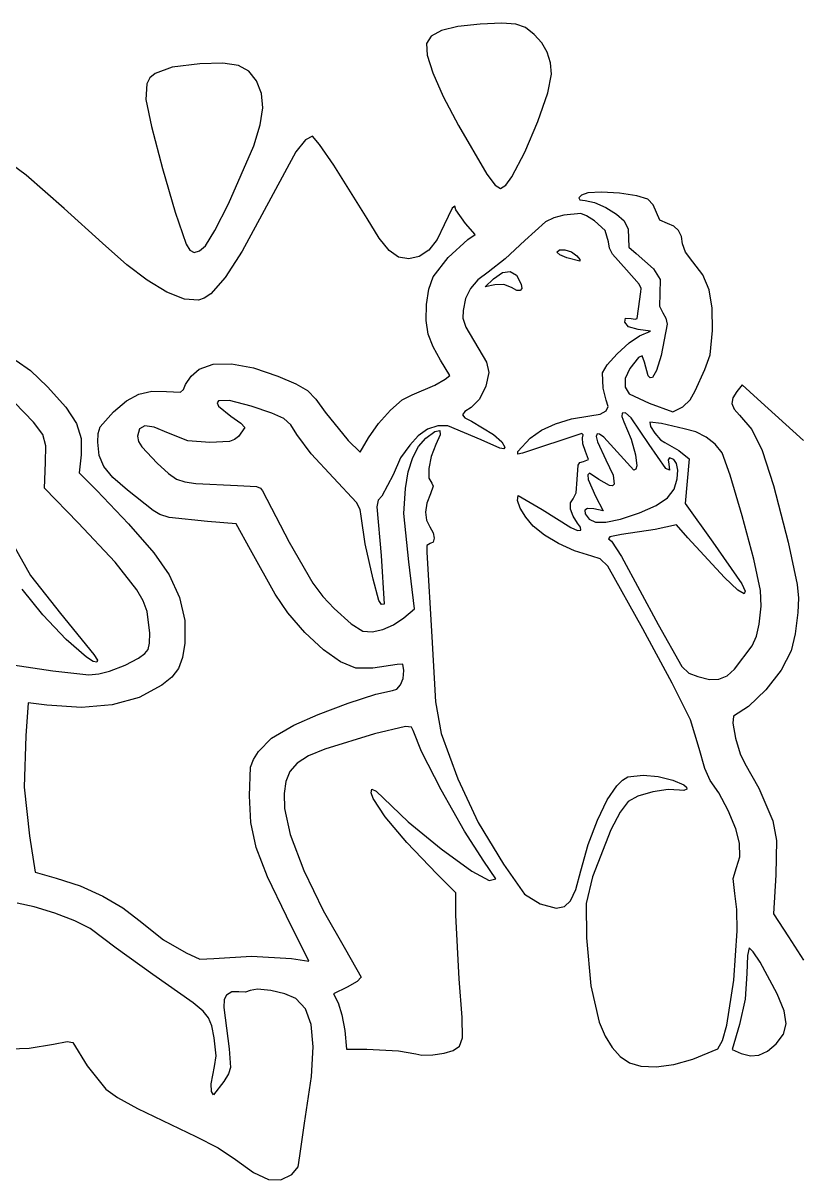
# Model space of a CAD drawing. Extents: x 295 to 722, y 9 to 564.
# Drawn here: x 528.5 to 595.8, y 267.8 to 367.8 of the extents above; entities that cross this region are included whole.
import ezdxf

# ---------------------------------------------------------------- set-up
doc = ezdxf.new("R2010")
doc.units = 0

msp = doc.modelspace()

# ---------------------------------------------------------------- linework, layer by layer
at = {"layer": 'Image'}
for p, q in [((569.904324, 367.759757), (568.03184, 367.675417)), ((571.119521, 367.675955), (569.904324, 367.759757)), ((564.701187, 367.120222), (563.804454, 366.630136)), ((566.10274, 367.465894), (564.701187, 367.120222)), ((568.03184, 367.675417), (566.10274, 367.465894)), ((571.96181, 367.370162), (571.119521, 367.675955)), ((572.715568, 366.788529), (571.96181, 367.370162)), ((573.353054, 366.070673), (572.715568, 366.788529)), ((563.804454, 366.630136), (563.389811, 365.987369)), ((563.389811, 365.987369), (563.445145, 365.00632)), ((573.819203, 365.248825), (573.353054, 366.070673)), ((563.445145, 365.00632), (563.938688, 363.462442)), ((574.108039, 364.336747), (573.819203, 365.248825)), ((541.40671, 363.958284), (539.929124, 363.418543)), ((543.81141, 364.243656), (541.40671, 363.958284)), ((545.785164, 364.294452), (543.81141, 364.243656)), ((547.136563, 364.102126), (545.785164, 364.294452)), ((548.047403, 363.611822), (547.136563, 364.102126)), ((574.213584, 363.348199), (574.108039, 364.336747)), ((539.490136, 363.021804), (539.225493, 362.5237)), ((539.929124, 363.418543), (539.490136, 363.021804)), ((548.699475, 362.768683), (548.047403, 363.611822)), ((549.133354, 361.672816), (548.699475, 362.768683)), ((563.938688, 363.462442), (564.848831, 361.411075)), ((573.879184, 361.725398), (574.213584, 363.348199)), ((539.225493, 362.5237), (539.142658, 361.173025)), ((539.142658, 361.173025), (539.627198, 358.816849)), ((549.241675, 360.439212), (549.133354, 361.672816)), ((564.848831, 361.411075), (566.153963, 358.907559)), ((573.024641, 359.262255), (573.879184, 361.725398)), ((549.020396, 358.971239), (549.241675, 360.439212)), ((539.627198, 358.816849), (540.577071, 355.195445)), ((548.465478, 357.172265), (549.020396, 358.971239)), ((566.153963, 358.907559), (568.620104, 354.700644)), ((571.907108, 356.623983), (573.024641, 359.262255)), ((553.529279, 357.981519), (552.923192, 357.691497)), ((554.155973, 357.272521), (553.529279, 357.981519)), ((546.282132, 352.14555), (548.465478, 357.172265)), ((552.923192, 357.691497), (552.108385, 356.643259)), ((555.391113, 355.500042), (554.155973, 357.272521)), ((552.108385, 356.643259), (549.164189, 351.203088)), ((570.783742, 354.475794), (571.907108, 356.623983)), ((528.785047, 354.631102), (527.571615, 355.530838)), ((540.577071, 355.195445), (541.679687, 351.433317)), ((558.265711, 350.891719), (555.391113, 355.500042)), ((532.076413, 351.748367), (528.785047, 354.631102)), ((568.620104, 354.700644), (569.333951, 353.770498)), ((569.333951, 353.770498), (569.794916, 353.483608)), ((569.794916, 353.483608), (570.239987, 353.775063)), ((570.239987, 353.775063), (570.783742, 354.475794)), ((570.783742, 354.475794), (570.783742, 354.475794)), ((576.787312, 352.900347), (576.548893, 352.681197)), ((577.338309, 353.090734), (576.787312, 352.900347)), ((578.525545, 353.171037), (577.338309, 353.090734)), ((580.092364, 353.073753), (578.525545, 353.171037)), ((581.578235, 352.847666), (580.092364, 353.073753)), ((582.522628, 352.54156), (581.578235, 352.847666)), ((535.3837, 348.737124), (532.076413, 351.748367)), ((545.108984, 349.842841), (546.282132, 352.14555)), ((565.616558, 351.778677), (564.912036, 350.325289)), ((565.852826, 351.941506), (565.616558, 351.778677)), ((565.943037, 351.640734), (565.852826, 351.941506)), ((576.548893, 352.681197), (576.646676, 352.500451)), ((576.646676, 352.500451), (577.104286, 352.425276)), ((577.104286, 352.425276), (577.906503, 352.256346)), ((577.906503, 352.256346), (578.887519, 351.828552)), ((578.887519, 351.828552), (579.819715, 351.260384)), ((582.977502, 352.054503), (582.522628, 352.54156)), ((583.267456, 351.393146), (582.977502, 352.054503)), ((541.679687, 351.433317), (542.622453, 348.654968)), ((549.164189, 351.203088), (547.458625, 348.049575)), ((559.317192, 349.178895), (558.265711, 350.891719)), ((566.775177, 350.437125), (565.943037, 351.640734)), ((574.39662, 350.94018), (573.693817, 350.597697)), ((575.264667, 351.162641), (574.39662, 350.94018)), ((576.729544, 351.327172), (575.264667, 351.162641)), ((577.239628, 351.126996), (576.729544, 351.327172)), ((577.910497, 350.682439), (577.239628, 351.126996)), ((579.819715, 351.260384), (580.47547, 350.670334)), ((583.571385, 350.740856), (583.267456, 351.393146)), ((544.288215, 348.522677), (545.108984, 349.842841)), ((564.912036, 350.325289), (564.325539, 349.078348)), ((567.608296, 349.488233), (566.775177, 350.437125)), ((573.693817, 350.597697), (571.896155, 348.976495)), ((578.84589, 349.850153), (577.910497, 350.682439)), ((579.123742, 348.88024), (578.84589, 349.850153)), ((580.47547, 350.670334), (580.833378, 349.973053)), ((580.833378, 349.973053), (580.851284, 349.172085)), ((584.218711, 350.436633), (583.571385, 350.740856)), ((584.778326, 350.218048), (584.218711, 350.436633)), ((585.186843, 349.846632), (584.778326, 350.218048)), ((585.437161, 349.331938), (585.186843, 349.846632)), ((560.182033, 348.10766), (559.317192, 349.178895)), ((564.325539, 349.078348), (563.605317, 348.159892)), ((565.26412, 347.513913), (566.973614, 349.054195)), ((566.973614, 349.054195), (567.608296, 349.488233)), ((571.896155, 348.976495), (570.200211, 347.404582)), ((579.226464, 348.315131), (579.123742, 348.88024)), ((580.851284, 349.172085), (580.880093, 348.391999)), ((585.522179, 348.683517), (585.437161, 349.331938)), ((537.500364, 346.88948), (535.3837, 348.737124)), ((542.622453, 348.654968), (542.931849, 348.149549)), ((542.931849, 348.149549), (543.323592, 347.958155)), ((543.323592, 347.958155), (543.781205, 348.082095)), ((543.781205, 348.082095), (544.288215, 348.522677)), ((544.288215, 348.522677), (544.288215, 348.522677)), ((547.458625, 348.049575), (545.991217, 345.786451)), ((560.986628, 347.555074), (560.182033, 348.10766)), ((563.605317, 348.159892), (562.774789, 347.592362)), ((574.674276, 347.982081), (574.877818, 348.183954)), ((574.92687, 347.750995), (574.674276, 347.982081)), ((574.877818, 348.183954), (575.360369, 348.17425)), ((575.360369, 348.17425), (575.929822, 347.988636)), ((575.929822, 347.988636), (576.394066, 347.662782)), ((579.475399, 347.788381), (579.226464, 348.315131)), ((580.672082, 346.439903), (579.475399, 347.788381)), ((580.880093, 348.391999), (581.509593, 347.859103)), ((581.509593, 347.859103), (583.017107, 346.546144)), ((585.781685, 347.983372), (585.522179, 348.683517)), ((586.405622, 347.144771), (585.781685, 347.983372)), ((539.237084, 345.540799), (537.500364, 346.88948)), ((561.857373, 347.398199), (560.986628, 347.555074)), ((562.774789, 347.592362), (561.857373, 347.398199)), ((563.968507, 345.832336), (565.26412, 347.513913)), ((570.200211, 347.404582), (568.72354, 346.257822)), ((575.534171, 347.490118), (574.92687, 347.750995)), ((576.643319, 347.201523), (575.534171, 347.490118)), ((575.534171, 347.490118), (575.534171, 347.490118)), ((576.394066, 347.662782), (576.661248, 347.33295)), ((576.661248, 347.33295), (576.643319, 347.201523)), ((587.275345, 346.003087), (586.405622, 347.144771)), ((545.991217, 345.786451), (544.740144, 344.3843)), ((563.610425, 344.781024), (563.968507, 345.832336)), ((568.72354, 346.257822), (567.820607, 345.579243)), ((569.198942, 345.664836), (569.974473, 346.205422)), ((569.974473, 346.205422), (570.631841, 346.311716)), ((570.631841, 346.311716), (571.167761, 345.984327)), ((571.167761, 345.984327), (571.578946, 345.223864)), ((581.780592, 345.215841), (580.672082, 346.439903)), ((583.017107, 346.546144), (583.583454, 345.622493)), ((587.830163, 344.706543), (587.275345, 346.003087)), ((540.954294, 344.525001), (539.237084, 345.540799)), ((563.403364, 343.441352), (563.610425, 344.781024)), ((567.187645, 344.844104), (566.780818, 343.985199)), ((567.820607, 345.579243), (567.187645, 344.844104)), ((568.456575, 344.989808), (569.198942, 345.664836)), ((569.309935, 345.155257), (568.456575, 344.989808)), ((570.094536, 345.177766), (569.309935, 345.155257)), ((570.742096, 344.915281), (570.094536, 345.177766)), ((571.19183, 344.672252), (570.742096, 344.915281)), ((570.742096, 344.915281), (570.742096, 344.915281)), ((571.640288, 344.837617), (571.501238, 344.650055)), ((571.578946, 345.223864), (571.640288, 344.837617)), ((581.954547, 344.840207), (581.780592, 345.215841)), ((581.922395, 344.5505), (581.954547, 344.840207)), ((583.583454, 345.622493), (583.57715, 344.403553)), ((542.490346, 343.922498), (540.954294, 344.525001)), ((543.68359, 343.813703), (542.490346, 343.922498)), ((544.188916, 343.996895), (543.68359, 343.813703)), ((544.740144, 344.3843), (544.188916, 343.996895)), ((566.780818, 343.985199), (566.556287, 342.935319)), ((571.501238, 344.650055), (571.19183, 344.672252)), ((581.710411, 343.083274), (581.922395, 344.5505)), ((583.57715, 344.403553), (583.545985, 343.313613)), ((588.10191, 343.145075), (587.830163, 344.706543)), ((563.36937, 342.061974), (563.403364, 343.441352)), ((566.556287, 342.935319), (566.550726, 342.270068)), ((581.615217, 342.255159), (581.710411, 343.083274)), ((583.545985, 343.313613), (583.811544, 342.721054)), ((588.122421, 341.208624), (588.10191, 343.145075)), ((563.53049, 340.891545), (563.36937, 342.061974)), ((566.550726, 342.270068), (566.800643, 341.497602)), ((580.542409, 341.918516), (580.595726, 342.266167)), ((580.863762, 341.524106), (580.542409, 341.918516)), ((580.595726, 342.266167), (581.08245, 342.23379)), ((581.08245, 342.23379), (581.426139, 342.174215)), ((581.426139, 342.174215), (581.615217, 342.255159)), ((584.188416, 341.756911), (583.674133, 339.060505)), ((583.811544, 342.721054), (584.082193, 342.277899)), ((584.082193, 342.277899), (584.188416, 341.756911)), ((563.969516, 339.784027), (563.53049, 340.891545)), ((566.800643, 341.497602), (568.590904, 338.484832)), ((581.688292, 341.301654), (580.863762, 341.524106)), ((582.744058, 341.158226), (581.688292, 341.301654)), ((581.818017, 340.7454), (582.744058, 341.158226)), ((587.920627, 339.092014), (588.122421, 341.208624)), ((564.613428, 338.642589), (563.969516, 339.784027)), ((579.872049, 339.203687), (580.916391, 340.145914)), ((580.916391, 340.145914), (581.818017, 340.7454)), ((578.99993, 338.233065), (579.872049, 339.203687)), ((581.733218, 338.876475), (580.976478, 337.936112)), ((582.033417, 339.00697), (581.733218, 338.876475)), ((582.229179, 338.479601), (582.033417, 339.00697)), ((583.674133, 339.060505), (583.264061, 337.748306)), ((587.465647, 337.836381), (587.920627, 339.092014)), ((527.940475, 338.613155), (529.169305, 337.73863)), ((543.042178, 337.254646), (543.755292, 337.877415)), ((543.755292, 337.877415), (544.956699, 338.296394)), ((544.956699, 338.296394), (546.549517, 338.330303)), ((546.549517, 338.330303), (548.443547, 337.98714)), ((548.443547, 337.98714), (550.548593, 337.274907)), ((565.40805, 337.320611), (564.613428, 338.642589)), ((568.590904, 338.484832), (568.772142, 337.571298)), ((578.614975, 337.548393), (578.99993, 338.233065)), ((580.976478, 337.936112), (580.580258, 337.060953)), ((582.562186, 337.29409), (582.229179, 338.479601)), ((586.613637, 335.989245), (587.465647, 337.836381)), ((529.169305, 337.73863), (530.626683, 336.3458)), ((542.574431, 336.542179), (543.042178, 337.254646)), ((550.548593, 337.274907), (552.10358, 336.601353)), ((564.102386, 336.471579), (565.022444, 336.988333)), ((565.022444, 336.988333), (565.40805, 337.320611)), ((568.772142, 337.571298), (568.534492, 336.392581)), ((578.667005, 336.23399), (578.614975, 337.548393)), ((580.580258, 337.060953), (580.55843, 336.305135)), ((582.724676, 337.127105), (582.562186, 337.29409)), ((582.937521, 337.143954), (582.724676, 337.127105)), ((583.264061, 337.748306), (582.937521, 337.143954)), ((530.626683, 336.3458), (532.207557, 334.58945)), ((538.536772, 335.710732), (539.646513, 335.961378)), ((539.646513, 335.961378), (540.918115, 335.926065)), ((540.918115, 335.926065), (542.135845, 335.893201)), ((542.135845, 335.893201), (542.381719, 336.106118)), ((542.381719, 336.106118), (542.574431, 336.542179)), ((552.10358, 336.601353), (553.097866, 336.012281)), ((553.097866, 336.012281), (553.841511, 335.270199)), ((562.144736, 335.646764), (564.102386, 336.471579)), ((568.534492, 336.392581), (567.99041, 335.278504)), ((578.933189, 335.180402), (578.667005, 336.23399)), ((580.55843, 336.305135), (580.924864, 335.722797)), ((586.179149, 335.20634), (586.613637, 335.989245)), ((590.224401, 335.941612), (589.877976, 335.383516)), ((590.681548, 336.523552), (590.224401, 335.941612)), ((592.004463, 335.312259), (590.681548, 336.523552)), ((529.428854, 333.281371), (527.797339, 334.994572)), ((536.339083, 334.174124), (537.472946, 335.129767)), ((537.472946, 335.129767), (538.536772, 335.710732)), ((545.411528, 335.129552), (545.287623, 334.951963)), ((545.287623, 334.951963), (545.419398, 334.669645)), ((546.379732, 335.147341), (545.411528, 335.129552)), ((548.230713, 334.676607), (546.379732, 335.147341)), ((553.841511, 335.270199), (554.644576, 334.137617)), ((560.287145, 334.32903), (561.305734, 335.207692)), ((561.305734, 335.207692), (562.144736, 335.646764)), ((567.99041, 335.278504), (567.252352, 334.558894)), ((579.091834, 334.653601), (578.933189, 335.180402)), ((580.924864, 335.722797), (582.635896, 334.919887)), ((582.635896, 334.919887), (584.687605, 334.189708)), ((585.545409, 334.621727), (586.179149, 335.20634)), ((589.877976, 335.383516), (589.79613, 334.888956)), ((589.79613, 334.888956), (589.984472, 334.40643)), ((595.973208, 331.697177), (592.004463, 335.312259)), ((532.207557, 334.58945), (533.146469, 333.176441)), ((535.185161, 332.873848), (536.339083, 334.174124)), ((545.419398, 334.669645), (546.496636, 333.814026)), ((546.496636, 333.814026), (547.337177, 333.212412)), ((550.026656, 334.07322), (548.230713, 334.676607)), ((551.059367, 333.602092), (550.026656, 334.07322)), ((554.644576, 334.137617), (556.629689, 331.703778)), ((559.258844, 333.179124), (560.287145, 334.32903)), ((566.697552, 334.216325), (566.516157, 333.929683)), ((566.516157, 333.929683), (566.708944, 333.660632)), ((567.252352, 334.558894), (566.697552, 334.216325)), ((575.934637, 333.564813), (577.503859, 333.823718)), ((577.503859, 333.823718), (578.392918, 333.990207)), ((578.392918, 333.990207), (578.916993, 334.261852)), ((578.916993, 334.261852), (579.091834, 334.653601)), ((580.311931, 334.074061), (580.278898, 333.778965)), ((580.278898, 333.778965), (580.438746, 333.308755)), ((580.611227, 334.094944), (580.311931, 334.074061)), ((581.075405, 333.675115), (580.611227, 334.094944)), ((584.687605, 334.189708), (585.545409, 334.621727)), ((585.545409, 334.621727), (585.545409, 334.621727)), ((589.984472, 334.40643), (590.448609, 333.88444)), ((590.448609, 333.88444), (591.526096, 332.649648)), ((530.22882, 332.209426), (529.428854, 333.281371)), ((533.146469, 333.176441), (533.556849, 331.878904)), ((535.018284, 332.319374), (535.185161, 332.873848)), ((539.044107, 332.975829), (538.574898, 332.71664)), ((539.869481, 332.846006), (539.044107, 332.975829)), ((541.086496, 332.330713), (539.869481, 332.846006)), ((547.686784, 332.82184), (547.157618, 332.052385)), ((547.337177, 333.212412), (547.686784, 332.82184)), ((551.669044, 333.051608), (551.059367, 333.602092)), ((552.195886, 332.210153), (551.669044, 333.051608)), ((558.3907, 331.926324), (559.258844, 333.179124)), ((564.379419, 332.974243), (563.492625, 332.675724)), ((565.251735, 332.964964), (564.379419, 332.974243)), ((568.12582, 331.759206), (565.251735, 332.964964)), ((566.708944, 333.660632), (567.276694, 333.370836)), ((567.276694, 333.370836), (569.18825, 332.222209)), ((573.346332, 332.601885), (574.545401, 333.156273)), ((574.545401, 333.156273), (575.934637, 333.564813)), ((580.438746, 333.308755), (581.080225, 331.813597)), ((582.633144, 331.355518), (581.075405, 333.675115)), ((583.718517, 333.159366), (582.697464, 333.284612)), ((582.697464, 333.284612), (582.765822, 332.924379)), ((582.765822, 332.924379), (583.138915, 332.328346)), ((585.65447, 332.713906), (583.718517, 333.159366)), ((530.477652, 331.230372), (530.22882, 332.209426)), ((533.556849, 331.878904), (533.552125, 330.468967)), ((534.985821, 331.560239), (535.018284, 332.319374)), ((538.574898, 332.71664), (538.426379, 332.064892)), ((538.426379, 332.064892), (538.507034, 331.630499)), ((542.774622, 331.671658), (541.086496, 332.330713)), ((546.811743, 331.786699), (546.353424, 331.625132)), ((547.157618, 332.052385), (546.811743, 331.786699)), ((553.437442, 330.55998), (552.195886, 332.210153)), ((557.667939, 330.693055), (558.3907, 331.926324)), ((562.664067, 332.106201), (561.96646, 331.302469)), ((563.492625, 332.675724), (562.664067, 332.106201)), ((562.708636, 331.200024), (563.336498, 331.912569)), ((563.336498, 331.912569), (564.126114, 332.484712)), ((564.126114, 332.484712), (564.545751, 332.575611)), ((564.580584, 332.194726), (564.215786, 331.351521)), ((564.545751, 332.575611), (564.580584, 332.194726)), ((569.18825, 332.222209), (569.896419, 331.589754)), ((571.282335, 330.75599), (572.347612, 331.905438)), ((576.824912, 332.316968), (571.697717, 330.603129)), ((572.347612, 331.905438), (573.346332, 332.601885)), ((576.932459, 332.203358), (576.824912, 332.316968)), ((576.890503, 331.930211), (576.932459, 332.203358)), ((576.901324, 331.425268), (576.890503, 331.930211)), ((578.136378, 332.266583), (578.068591, 332.042555)), ((578.068591, 332.042555), (578.167822, 331.589795)), ((578.361116, 332.254586), (578.136378, 332.266583)), ((578.732739, 331.999265), (578.361116, 332.254586)), ((579.876375, 330.72947), (578.732739, 331.999265)), ((581.080225, 331.813597), (581.474023, 330.475054)), ((583.138915, 332.328346), (583.615383, 331.770098)), ((583.615383, 331.770098), (583.993868, 331.523219)), ((586.662469, 332.440701), (585.65447, 332.713906)), ((587.571904, 331.986381), (586.662469, 332.440701)), ((588.34394, 331.37555), (587.571904, 331.986381)), ((591.526096, 332.649648), (592.423741, 330.833562)), ((530.455763, 329.795844), (530.477652, 331.230372)), ((535.09577, 330.419044), (534.985821, 331.560239)), ((538.507034, 331.630499), (538.781902, 331.144014)), ((538.781902, 331.144014), (540.111693, 329.742769)), ((544.671225, 331.523219), (542.774622, 331.671658)), ((546.353424, 331.625132), (544.671225, 331.523219)), ((556.629689, 331.703778), (557.667939, 330.693055)), ((561.96646, 331.302469), (561.158609, 330.200304)), ((562.201026, 330.22654), (562.708636, 331.200024)), ((564.215786, 331.351521), (563.800405, 330.318277)), ((569.728968, 331.037539), (568.12582, 331.759206)), ((570.072653, 330.986824), (569.728968, 331.037539)), ((569.896419, 331.589754), (570.176339, 331.122593)), ((570.176339, 331.122593), (570.072653, 330.986824)), ((577.135745, 330.754365), (576.901324, 331.425268)), ((578.167822, 331.589795), (578.907604, 330.027269)), ((584.094836, 329.283981), (582.633144, 331.355518)), ((583.993868, 331.523219), (585.194308, 330.827067)), ((585.194308, 330.827067), (586.107013, 330.130914)), ((588.939745, 330.632807), (588.34394, 331.37555)), ((592.423741, 330.833562), (593.384359, 327.802873)), ((530.378954, 327.573294), (530.455763, 329.795844)), ((533.552125, 330.468967), (533.376971, 328.920958)), ((535.49176, 329.456269), (535.09577, 330.419044)), ((555.350192, 328.486031), (553.437442, 330.55998)), ((561.158609, 330.200304), (560.503502, 328.745097)), ((561.819524, 329.006546), (562.201026, 330.22654)), ((563.800405, 330.318277), (563.587577, 329.27654)), ((571.288248, 330.521535), (571.282335, 330.75599)), ((571.697717, 330.603129), (571.288248, 330.521535)), ((576.492064, 329.57472), (576.660664, 329.795999)), ((576.660664, 329.795999), (576.961728, 329.884355)), ((576.961728, 329.884355), (577.391031, 330.067207)), ((577.391031, 330.067207), (577.135745, 330.754365)), ((578.907604, 330.027269), (579.532136, 328.702996)), ((581.331317, 329.141972), (579.876375, 330.72947)), ((581.474023, 330.475054), (581.573324, 329.511666)), ((584.413629, 330.200304), (584.286381, 330.044861)), ((584.286381, 330.044861), (584.331556, 329.671138)), ((584.765734, 330.071079), (584.413629, 330.200304)), ((585.000626, 329.705124), (584.765734, 330.071079)), ((586.107013, 330.130914), (585.926303, 328.20244)), ((589.644663, 328.720829), (588.939745, 330.632807)), ((533.376971, 328.920958), (534.909012, 327.375597)), ((536.273, 328.511132), (535.49176, 329.456269)), ((540.111693, 329.742769), (541.086594, 328.862688)), ((541.086594, 328.862688), (541.793475, 328.369573)), ((561.569983, 327.554474), (561.819524, 329.006546)), ((563.587577, 329.27654), (563.600238, 328.441384)), ((576.415206, 328.348223), (576.492064, 329.57472)), ((577.476819, 328.877389), (577.327248, 328.739125)), ((578.306233, 328.348223), (577.476819, 328.877389)), ((581.49791, 329.238948), (581.331317, 329.141972)), ((581.573324, 329.511666), (581.49791, 329.238948)), ((584.403888, 329.132965), (584.094836, 329.283981)), ((584.331556, 329.671138), (584.403888, 329.132965)), ((585.106446, 329.135018), (585.000626, 329.705124)), ((585.07133, 328.393342), (585.106446, 329.135018)), ((537.538703, 327.422844), (536.273, 328.511132)), ((541.793475, 328.369573), (542.495991, 328.125524)), ((542.495991, 328.125524), (543.457795, 327.992642)), ((543.457795, 327.992642), (547.07266, 327.819057)), ((547.07266, 327.819057), (548.698814, 327.730325)), ((557.340137, 326.350641), (555.350192, 328.486031)), ((560.503502, 328.745097), (559.535578, 326.909272)), ((563.600238, 328.441384), (563.861324, 328.027884)), ((563.861324, 328.027884), (563.984825, 327.751057)), ((576.339578, 327.194385), (576.415206, 328.348223)), ((577.327248, 328.739125), (577.368442, 328.34366)), ((577.368442, 328.34366), (577.992914, 326.89708)), ((579.211235, 327.80703), (578.306233, 328.348223)), ((579.481389, 327.794311), (579.211235, 327.80703)), ((579.626608, 327.944102), (579.481389, 327.794311)), ((579.532136, 328.702996), (579.626608, 327.944102)), ((584.801638, 327.486843), (585.07133, 328.393342)), ((585.926303, 328.20244), (585.745593, 326.273966)), ((590.686985, 325.208721), (589.644663, 328.720829)), ((593.384359, 327.802873), (594.650769, 322.924271)), ((533.286642, 324.587305), (530.378954, 327.573294)), ((534.909012, 327.375597), (537.635447, 324.508531)), ((539.782102, 325.642515), (537.538703, 327.422844)), ((548.698814, 327.730325), (549.044727, 327.584978)), ((549.044727, 327.584978), (549.216655, 327.341704)), ((549.216655, 327.341704), (551.522285, 322.909939)), ((559.535578, 326.909272), (559.215451, 326.541475)), ((561.434754, 325.407042), (561.569983, 327.554474)), ((563.729033, 327.092935), (563.424303, 326.303304)), ((563.984825, 327.751057), (563.729033, 327.092935)), ((571.26364, 326.527623), (571.325687, 326.939906)), ((571.325687, 326.939906), (573.389091, 325.756259)), ((576.062199, 326.668976), (576.339578, 327.194385)), ((577.992914, 326.89708), (578.665722, 325.631707)), ((584.21545, 326.738358), (584.801638, 327.486843)), ((557.665348, 325.74276), (557.340137, 326.350641)), ((559.215451, 326.541475), (559.104072, 325.964714)), ((559.104072, 325.964714), (559.482846, 321.778341)), ((563.424303, 326.303304), (563.314937, 325.526425)), ((571.505369, 325.858861), (571.26364, 326.527623)), ((571.981337, 325.074415), (571.505369, 325.858861)), ((575.846449, 326.327242), (576.062199, 326.668976)), ((575.855494, 325.784346), (575.846449, 326.327242)), ((576.066627, 325.160594), (575.855494, 325.784346)), ((577.325671, 325.831213), (577.076564, 325.685732)), ((577.860623, 325.792727), (577.325671, 325.831213)), ((578.665722, 325.631707), (577.860623, 325.792727)), ((581.810688, 325.461011), (583.242041, 326.084282)), ((583.242041, 326.084282), (584.21545, 326.738358)), ((585.745593, 326.273966), (588.155653, 322.912715)), ((540.337779, 325.300059), (539.782102, 325.642515)), ((541.150988, 325.059651), (540.337779, 325.300059)), ((544.471148, 324.699782), (541.150988, 325.059651)), ((557.740938, 325.168187), (557.665348, 325.74276)), ((558.102252, 322.781423), (557.740938, 325.168187)), ((561.873962, 321.232382), (561.434754, 325.407042)), ((563.314937, 325.526425), (563.401771, 324.817469)), ((563.401771, 324.817469), (563.685641, 324.23161)), ((572.622012, 324.315078), (571.981337, 325.074415)), ((573.389091, 325.756259), (575.870509, 324.18961)), ((576.457142, 324.576293), (576.066627, 325.160594)), ((577.076564, 325.685732), (577.119586, 325.370342)), ((577.119586, 325.370342), (577.461023, 324.899103)), ((577.461023, 324.899103), (578.002639, 324.636686)), ((578.908712, 324.642942), (580.178357, 324.917755)), ((580.178357, 324.917755), (581.810688, 325.461011)), ((581.810688, 325.461011), (581.810688, 325.461011)), ((591.68946, 321.439787), (590.686985, 325.208721)), ((536.471862, 321.200389), (533.286642, 324.587305)), ((537.635447, 324.508531), (539.835389, 321.993672)), ((546.945052, 324.512431), (544.471148, 324.699782)), ((548.191767, 322.263475), (546.945052, 324.512431)), ((563.685641, 324.23161), (563.970574, 323.725486)), ((573.586874, 323.523046), (572.622012, 324.315078)), ((575.870509, 324.18961), (576.452044, 323.933702)), ((576.452044, 323.933702), (576.723789, 323.959545)), ((576.708208, 324.203459), (576.457142, 324.576293)), ((576.723789, 323.959545), (576.708208, 324.203459)), ((578.002639, 324.636686), (578.908712, 324.642942)), ((583.164533, 324.006014), (580.244436, 323.585729)), ((585.01238, 324.426299), (583.164533, 324.006014)), ((585.994883, 323.288195), (585.01238, 324.426299)), ((551.522285, 322.909939), (553.572108, 319.379645)), ((558.792364, 319.718557), (558.102252, 322.781423)), ((563.700723, 322.79198), (563.429082, 322.622862)), ((563.97897, 322.923195), (563.700723, 322.79198)), ((563.970574, 323.725486), (564.068635, 323.261856)), ((564.068635, 323.261856), (563.97897, 322.923195)), ((574.804117, 322.798678), (573.586874, 323.523046)), ((576.194689, 322.18261), (574.804117, 322.798678)), ((579.239269, 323.389878), (579.139102, 323.204166)), ((579.139102, 323.204166), (579.385891, 323.012465)), ((580.244436, 323.585729), (579.239269, 323.389878)), ((579.385891, 323.012465), (580.250882, 321.671581)), ((589.163608, 319.861782), (585.994883, 323.288195)), ((588.155653, 322.912715), (590.657408, 319.309752)), ((594.650769, 322.924271), (595.445874, 319.273957)), ((527.703299, 322.664898), (529.165947, 320.035562)), ((539.835389, 321.993672), (541.14881, 320.086577)), ((550.3115, 318.427022), (548.191767, 322.263475)), ((559.482846, 321.778341), (559.733565, 317.552676)), ((563.429082, 322.622862), (563.43053, 322.064377)), ((563.43053, 322.064377), (563.844814, 314.738431)), ((577.679542, 321.715476), (576.194689, 322.18261)), ((538.351449, 318.812654), (536.471862, 321.200389)), ((562.348994, 317.159246), (561.873962, 321.232382)), ((578.414051, 321.493794), (577.679542, 321.715476)), ((579.067561, 320.836223), (578.414051, 321.493794)), ((582.084055, 315.424796), (579.067561, 320.836223)), ((580.250882, 321.671581), (583.408478, 315.800369)), ((592.27484, 318.757333), (591.68946, 321.439787)), ((529.165947, 320.035562), (531.747007, 316.75641)), ((541.14881, 320.086577), (542.038515, 318.131703)), ((590.306012, 318.788247), (589.163608, 319.861782)), ((530.236511, 316.654203), (528.444165, 318.872006)), ((538.902031, 317.838942), (538.351449, 318.812654)), ((553.572108, 319.379645), (554.43926, 318.230756)), ((559.289932, 317.887357), (558.792364, 319.718557)), ((590.847229, 318.446995), (590.306012, 318.788247)), ((590.657408, 319.309752), (590.95037, 318.686729)), ((595.445874, 319.273957), (595.539644, 318.082663)), ((539.246688, 316.929579), (538.902031, 317.838942)), ((542.038515, 318.131703), (542.49471, 316.157654)), ((551.405725, 316.817084), (550.3115, 318.427022)), ((554.43926, 318.230756), (555.415676, 317.176947)), ((559.518667, 317.53255), (559.289932, 317.887357)), ((590.95037, 318.686729), (590.847229, 318.446995)), ((592.318142, 317.383635), (592.27484, 318.757333)), ((595.539644, 318.082663), (595.496958, 316.838862)), ((539.478863, 315.056642), (539.246688, 316.929579)), ((552.885704, 315.127533), (551.405725, 316.817084)), ((555.415676, 317.176947), (556.875202, 315.86961)), ((559.733565, 317.552676), (559.518667, 317.53255)), ((561.434014, 316.394879), (562.348994, 317.159246)), ((592.146914, 315.83441), (592.318142, 317.383635)), ((595.496958, 316.838862), (595.269466, 314.994223)), ((532.263543, 314.517215), (530.236511, 316.654203)), ((531.747007, 316.75641), (534.652357, 313.22346)), ((542.49471, 316.157654), (542.507598, 314.193033)), ((556.875202, 315.86961), (557.887966, 315.22402)), ((559.607273, 315.37631), (560.551473, 315.791922)), ((560.551473, 315.791922), (561.434014, 316.394879)), ((583.408478, 315.800369), (585.463924, 312.167508)), ((591.90699, 314.813286), (592.146914, 315.83441)), ((539.461851, 314.188106), (539.478863, 315.056642)), ((554.488293, 313.630405), (552.885704, 315.127533)), ((557.887966, 315.22402), (558.689931, 315.177267)), ((558.689931, 315.177267), (559.607273, 315.37631)), ((584.625851, 310.753453), (582.084055, 315.424796)), ((591.5536, 313.972988), (591.90699, 314.813286)), ((595.269466, 314.994223), (594.924559, 313.531575)), ((533.994491, 312.979975), (532.263543, 314.517215)), ((539.347094, 313.659752), (539.461851, 314.188106)), ((542.507598, 314.193033), (542.300563, 312.952326)), ((563.844814, 314.738431), (564.186189, 309.140049)), ((590.02009, 311.945686), (591.5536, 313.972988)), ((534.583068, 312.598426), (533.994491, 312.979975)), ((534.652357, 313.22346), (534.958517, 312.732366)), ((537.347323, 312.30681), (538.492498, 312.897041)), ((538.492498, 312.897041), (539.05163, 313.289942)), ((539.05163, 313.289942), (539.347094, 313.659752)), ((542.300563, 312.952326), (541.9457, 312.016511)), ((555.950346, 312.59774), (554.488293, 313.630405)), ((594.924559, 313.531575), (594.050607, 311.873011)), ((527.649569, 312.317708), (531.092535, 311.791921)), ((531.092535, 311.791921), (534.209256, 311.456046)), ((534.898588, 312.561415), (534.583068, 312.598426)), ((534.958517, 312.732366), (534.898588, 312.561415)), ((535.067096, 311.53913), (535.98732, 311.789275)), ((535.98732, 311.789275), (537.347323, 312.30681)), ((541.9457, 312.016511), (541.374396, 311.260222)), ((557.293802, 312.037268), (555.950346, 312.59774)), ((558.756936, 312.022798), (557.293802, 312.037268)), ((560.848809, 312.348249), (558.756936, 312.022798)), ((561.339951, 312.378653), (560.848809, 312.348249)), ((561.444121, 311.825912), (561.339951, 312.378653)), ((561.365589, 311.152911), (561.444121, 311.825912)), ((585.463924, 312.167508), (586.06525, 311.616802)), ((589.379821, 311.363181), (590.02009, 311.945686)), ((590.02009, 311.945686), (590.02009, 311.945686)), ((594.050607, 311.873011), (592.721314, 310.151936)), ((534.209256, 311.456046), (535.067096, 311.53913)), ((541.374396, 311.260222), (540.518039, 310.558096)), ((561.151763, 310.601792), (561.365589, 311.152911)), ((586.06525, 311.616802), (586.83877, 311.312771)), ((586.83877, 311.312771), (587.85227, 311.059279)), ((587.85227, 311.059279), (588.678251, 311.071897)), ((588.678251, 311.071897), (589.379821, 311.363181)), ((540.518039, 310.558096), (538.550569, 309.510491)), ((556.63119, 309.010556), (559.016046, 309.779716)), ((559.016046, 309.779716), (560.448839, 310.092657)), ((560.448839, 310.092657), (560.835295, 310.229419)), ((560.835295, 310.229419), (561.151763, 310.601792)), ((586.214732, 307.562641), (584.625851, 310.753453)), ((592.721314, 310.151936), (591.242463, 308.712504)), ((528.95272, 309.054024), (528.757431, 306.199583)), ((530.580223, 308.845405), (528.95272, 309.054024)), ((533.566539, 308.651541), (530.580223, 308.845405)), ((536.228362, 308.874105), (533.566539, 308.651541)), ((538.550569, 309.510491), (536.228362, 308.874105)), ((554.024353, 308.039675), (556.63119, 309.010556)), ((564.186189, 309.140049), (564.662561, 306.404053)), ((551.925615, 307.121568), (554.024353, 308.039675)), ((589.91984, 307.89887), (589.86861, 307.285625)), ((591.242463, 308.712504), (589.91984, 307.89887)), ((549.986999, 305.987777), (551.925615, 307.121568)), ((561.593223, 306.997854), (558.897139, 306.373652)), ((562.101185, 306.940413), (561.593223, 306.997854)), ((562.238875, 306.652443), (562.101185, 306.940413)), ((586.971485, 305.085662), (586.214732, 307.562641)), ((589.86861, 307.285625), (590.108408, 306.003109)), ((528.757431, 306.199583), (528.613266, 301.766799)), ((548.88291, 304.843463), (549.986999, 305.987777)), ((558.897139, 306.373652), (554.60538, 305.053096)), ((562.953018, 304.825646), (562.238875, 306.652443)), ((564.662561, 306.404053), (566.11244, 302.481236)), ((590.108408, 306.003109), (590.498899, 304.640316)), ((548.436093, 304.142662), (548.88291, 304.843463)), ((554.60538, 305.053096), (553.206644, 304.452257)), ((564.651892, 301.51229), (562.953018, 304.825646)), ((587.442761, 303.359486), (586.971485, 305.085662)), ((548.196767, 303.475731), (548.436093, 304.142662)), ((552.220278, 303.819815), (551.581983, 303.102345)), ((553.206644, 304.452257), (552.220278, 303.819815)), ((590.498899, 304.640316), (590.899749, 303.786242)), ((590.899749, 303.786242), (592.118987, 301.677688)), ((548.082679, 301.00701), (548.196767, 303.475731)), ((551.581983, 303.102345), (551.227466, 302.246427)), ((580.794736, 302.648807), (582.131601, 302.797072)), ((582.131601, 302.797072), (583.407194, 302.666761)), ((587.920386, 302.339926), (587.442761, 303.359486)), ((551.227466, 302.246427), (551.092429, 301.198636)), ((566.11244, 302.481236), (567.868249, 298.714927)), ((579.026699, 300.668446), (579.85288, 301.87082)), ((579.85288, 301.87082), (580.351284, 302.369765)), ((580.351284, 302.369765), (580.794736, 302.648807)), ((583.407194, 302.666761), (584.689427, 302.349156)), ((584.689427, 302.349156), (585.634471, 301.954256)), ((585.634471, 301.954256), (585.8731, 301.762193)), ((588.676702, 301.264067), (587.920386, 302.339926)), ((528.613266, 301.766799), (529.086996, 297.550471)), ((548.206076, 298.709747), (548.082679, 301.00701)), ((551.092429, 301.198636), (551.112578, 299.905551)), ((558.601882, 301.278332), (558.666237, 301.580493)), ((558.783254, 300.766877), (558.601882, 301.278332)), ((558.666237, 301.580493), (559.032609, 301.424399)), ((559.032609, 301.424399), (559.676891, 300.812594)), ((559.676891, 300.812594), (561.819036, 298.773156)), ((566.67016, 297.944112), (564.651892, 301.51229)), ((581.676392, 300.971697), (580.815089, 300.509064)), ((582.961376, 301.346579), (581.676392, 300.971697)), ((584.284584, 301.548467), (582.961376, 301.346579)), ((585.260559, 301.492122), (584.284584, 301.548467)), ((585.646649, 301.458408), (585.260559, 301.492122)), ((585.898495, 301.592055), (585.646649, 301.458408)), ((585.8731, 301.762193), (585.898495, 301.592055)), ((589.471765, 299.745666), (588.676702, 301.264067)), ((592.118987, 301.677688), (593.321954, 298.847218)), ((551.112578, 299.905551), (551.610993, 297.653186)), ((559.829526, 299.185865), (558.783254, 300.766877)), ((578.174501, 298.908205), (579.026699, 300.668446)), ((580.815089, 300.509064), (580.12944, 299.592935)), ((561.69774, 296.977007), (559.829526, 299.185865)), ((577.381878, 296.791829), (578.174501, 298.908205)), ((580.12944, 299.592935), (579.327653, 298.07117)), ((590.126072, 298.168156), (589.471765, 299.745666)), ((593.321954, 298.847218), (593.645462, 297.141227)), ((548.678957, 296.544023), (548.206076, 298.709747)), ((561.819036, 298.773156), (564.669394, 296.426936)), ((568.342487, 295.352844), (566.67016, 297.944112)), ((567.868249, 298.714927), (570.060071, 295.105691)), ((579.327653, 298.07117), (577.74836, 294.001566)), ((590.460118, 296.914969), (590.126072, 298.168156)), ((529.086996, 297.550471), (529.569039, 294.401642)), ((551.610993, 297.653186), (552.792769, 294.566021)), ((564.280583, 294.279854), (561.69774, 296.977007)), ((576.734425, 294.521048), (577.381878, 296.791829)), ((590.47601, 295.740475), (590.460118, 296.914969)), ((593.645462, 297.141227), (593.579181, 294.174921)), ((549.655351, 294.010378), (548.678957, 296.544023)), ((564.669394, 296.426936), (567.306957, 294.492359)), ((569.382616, 293.831492), (568.342487, 295.352844)), ((570.060071, 295.105691), (571.853213, 292.526145)), ((589.889293, 293.873346), (590.183629, 294.806586)), ((590.183629, 294.806586), (590.47601, 295.740475)), ((529.569039, 294.401642), (531.376035, 293.906634)), ((531.376035, 293.906634), (533.448298, 293.218534)), ((551.289293, 290.609347), (549.655351, 294.010378)), ((552.792769, 294.566021), (554.455949, 291.108621)), ((565.943037, 292.622903), (564.280583, 294.279854)), ((567.306957, 294.492359), (568.81072, 293.68785)), ((568.81072, 293.68785), (569.382616, 293.831492)), ((576.293344, 292.91841), (576.734425, 294.521048)), ((577.74836, 294.001566), (577.203217, 291.708309)), ((590.057079, 292.576469), (589.889293, 293.873346)), ((593.579181, 294.174921), (593.394423, 290.825512)), ((533.448298, 293.218534), (535.417861, 292.33851)), ((575.849633, 291.935709), (576.293344, 292.91841)), ((535.417861, 292.33851), (537.151806, 291.334195)), ((565.943037, 290.694728), (565.943037, 292.622903)), ((571.853213, 292.526145), (573.207673, 291.680254)), ((575.316705, 291.442066), (575.849633, 291.935709)), ((590.22292, 291.174714), (590.057079, 292.576469)), ((529.469823, 291.41806), (528.008, 291.740016)), ((531.258147, 290.860093), (529.469823, 291.41806)), ((533.000727, 290.195048), (531.258147, 290.860093)), ((537.151806, 291.334195), (538.51721, 290.273221)), ((554.455949, 291.108621), (556.398576, 287.745554)), ((573.207673, 291.680254), (574.607972, 291.306603)), ((574.607972, 291.306603), (575.316705, 291.442066)), ((577.203217, 291.708309), (577.216416, 288.741497)), ((590.249535, 289.338051), (590.22292, 291.174714)), ((593.394423, 290.825512), (594.683815, 288.821322)), ((534.325316, 289.551862), (533.000727, 290.195048)), ((538.51721, 290.273221), (540.674355, 288.555151)), ((553.239164, 286.735614), (551.289293, 290.609347)), ((566.221061, 285.207938), (565.943037, 290.694728)), ((536.574271, 287.850646), (534.325316, 289.551862)), ((589.963334, 285.071721), (590.249535, 289.338051)), ((594.683815, 288.821322), (595.973208, 286.817106)), ((539.749267, 285.568697), (536.574271, 287.850646)), ((540.674355, 288.555151), (542.632481, 287.432658)), ((577.216416, 288.741497), (577.598619, 284.603659)), ((591.276859, 287.866548), (591.136713, 287.215062)), ((591.641188, 287.529934), (591.276859, 287.866548)), ((542.632481, 287.432658), (543.806158, 286.906016)), ((543.806158, 286.906016), (545.013728, 286.95117)), ((545.013728, 286.95117), (548.261494, 287.15181)), ((548.261494, 287.15181), (551.719267, 286.95117)), ((551.719267, 286.95117), (553.239164, 286.735614)), ((556.398576, 287.745554), (557.740964, 285.350893)), ((591.136713, 287.215062), (591.078422, 285.648046)), ((592.239326, 286.638717), (591.641188, 287.529934)), ((593.705149, 283.898279), (592.239326, 286.638717)), ((543.230677, 283.136439), (539.749267, 285.568697)), ((557.389201, 284.976002), (556.543488, 284.480282)), ((557.740964, 285.350893), (557.389201, 284.976002)), ((566.471027, 281.850682), (566.221061, 285.207938)), ((589.354964, 281.200921), (589.963334, 285.071721)), ((591.078422, 285.648046), (590.928741, 283.440025)), ((546.556009, 284.064649), (546.11434, 283.784085)), ((547.170397, 284.067718), (546.556009, 284.064649)), ((547.746731, 284.047543), (547.170397, 284.067718)), ((548.144036, 284.196755), (547.746731, 284.047543)), ((548.787399, 284.312621), (548.144036, 284.196755)), ((549.928658, 284.187571), (548.787399, 284.312621)), ((551.164726, 283.892793), (549.928658, 284.187571)), ((552.092514, 283.499473), (551.164726, 283.892793)), ((556.543488, 284.480282), (555.346012, 283.898491)), ((555.346012, 283.898491), (555.753099, 283.111277)), ((577.598619, 284.603659), (578.332629, 281.462994)), ((594.307679, 282.42165), (593.705149, 283.898279)), ((544.081104, 282.410185), (543.230677, 283.136439)), ((545.918739, 283.410866), (545.881521, 282.72736)), ((546.11434, 283.784085), (545.918739, 283.410866)), ((552.934631, 282.617496), (552.092514, 283.499473)), ((555.753099, 283.111277), (556.089549, 282.08703)), ((590.928741, 283.440025), (590.449058, 281.256153)), ((544.565243, 281.832183), (544.081104, 282.410185)), ((544.835819, 281.146758), (544.565243, 281.832183)), ((545.881521, 282.72736), (546.346247, 279.150443)), ((553.431721, 281.253712), (552.934631, 282.617496)), ((556.089549, 282.08703), (556.326821, 280.729924)), ((566.501648, 280.114742), (566.471027, 281.850682)), ((594.496239, 281.312), (594.307679, 282.42165)), ((545.045557, 280.098232), (544.835819, 281.146758)), ((553.600386, 279.32604), (553.431721, 281.253712)), ((578.332629, 281.462994), (578.83805, 280.247756)), ((588.97887, 279.858671), (589.354964, 281.200921)), ((590.449058, 281.256153), (589.819695, 279.083239)), ((594.267763, 280.415303), (594.496239, 281.312)), ((545.227223, 278.543526), (545.045557, 280.098232)), ((556.326821, 280.729924), (556.493429, 279.135785)), ((566.259611, 279.375989), (566.501648, 280.114742)), ((578.83805, 280.247756), (579.43921, 279.259197)), ((588.580917, 279.149094), (588.97887, 279.858671)), ((593.619186, 279.577533), (594.267763, 280.415303)), ((526.587685, 279.122187), (529.043281, 279.207138)), ((529.043281, 279.207138), (531.156617, 279.545391)), ((531.156617, 279.545391), (532.334603, 279.776217)), ((532.334603, 279.776217), (532.817007, 279.691944)), ((532.817007, 279.691944), (534.068736, 277.671214)), ((546.346247, 279.150443), (546.462598, 277.52841)), ((553.457233, 276.752395), (553.600386, 279.32604)), ((556.493429, 279.135785), (558.241687, 279.122291)), ((558.241687, 279.122291), (560.967888, 278.978679)), ((560.967888, 278.978679), (562.481418, 278.709992)), ((564.936774, 278.773943), (565.691604, 279.01024)), ((565.691604, 279.010293), (566.259611, 279.375989)), ((565.691604, 279.01024), (565.691604, 279.010293)), ((579.43921, 279.259197), (580.138703, 278.489777)), ((586.416046, 278.250649), (588.580917, 279.149094)), ((589.819695, 279.083239), (590.603681, 278.753595)), ((592.130146, 278.600464), (592.86082, 278.942662)), ((592.86082, 278.942662), (593.619186, 279.577533)), ((593.619186, 279.577533), (593.619186, 279.577533)), ((545.069899, 277.638404), (545.227223, 278.543526)), ((562.481418, 278.709992), (563.005654, 278.593329)), ((563.005654, 278.593329), (563.932782, 278.624809)), ((563.932782, 278.624809), (564.936774, 278.773943)), ((580.138703, 278.489777), (580.939125, 277.931959)), ((580.939125, 277.931959), (581.921904, 277.64451)), ((583.239836, 277.606323), (584.77665, 277.810627)), ((584.77665, 277.810627), (586.416073, 278.250649)), ((586.416073, 278.250649), (586.416046, 278.250649)), ((590.603681, 278.753595), (591.390116, 278.540816)), ((591.390116, 278.540816), (592.130146, 278.600464)), ((534.068736, 277.671214), (535.678446, 275.657926)), ((544.784411, 276.12955), (545.069899, 277.638404)), ((546.27984, 276.983218), (545.888069, 276.315833)), ((546.462598, 277.52841), (546.27984, 276.983218)), ((581.921904, 277.64451), (583.239836, 277.606323)), ((544.815087, 275.452922), (544.784411, 276.12955)), ((545.888069, 276.315833), (544.974834, 275.176697)), ((552.84049, 272.733564), (553.457233, 276.752395)), ((535.678446, 275.657926), (536.679425, 274.958742)), ((536.679425, 274.958742), (538.402311, 273.997579)), ((544.974834, 275.176697), (544.815087, 275.452922)), ((538.402311, 273.997579), (543.453429, 271.58303)), ((552.449304, 269.908506), (552.84049, 272.733564)), ((543.453429, 271.58303), (545.3915, 270.587901)), ((545.3915, 270.587901), (546.893008, 269.598843)), ((552.304921, 268.959982), (552.449304, 269.908506)), ((546.893008, 269.598843), (548.453795, 268.454443)), ((551.752154, 268.307091), (552.304921, 268.959982)), ((548.453795, 268.454443), (549.727, 267.872813)), ((549.727, 267.872813), (550.797982, 267.831255)), ((550.797982, 267.831255), (551.752101, 268.30707)), ((551.752101, 268.30707), (551.752154, 268.307091))]:
    msp.add_line(p, q, dxfattribs=at)

doc.saveas('drawing.dxf')
